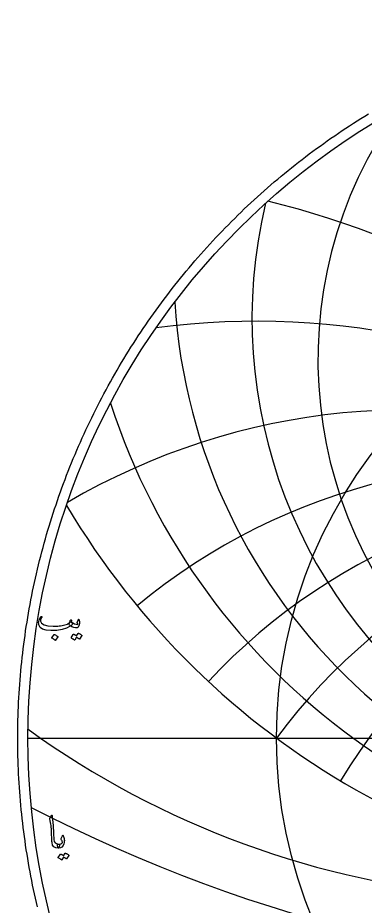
# Model space of a CAD drawing. Header units: millimetres. Extents: x -62 to 62, y -62 to 63.
# Drawn here: x -61.6 to -32.3, y -14.2 to 60.8 of the extents above; entities that cross this region are included whole.
import ezdxf

# ---------------------------------------------------------------- set-up
doc = ezdxf.new("R2010")
doc.units = ezdxf.units.MM
for name, color, linetype in [('CUT_OUTER', 1, 'Continuous'), ('ENGRAVE', 7, 'Continuous'), ('ENGRAVE_FINE', 8, 'Continuous'), ('TEXT', 5, 'Continuous')]:
    doc.layers.add(name, color=color, linetype=linetype)

msp = doc.modelspace()

# ---------------------------------------------------------------- linework, layer by layer
at = {"layer": 'CUT_OUTER'}
msp.add_lwpolyline([(-59.9453, -14.2361), (-60.0315, -13.868), (-60.1154, -13.4994), (-60.1971, -13.1303), (-60.2766, -12.7606), (-60.3537, -12.3906), (-60.4286, -12.02), (-60.5012, -11.649), (-60.5716, -11.2775), (-60.6396, -10.9057), (-60.7054, -10.5334), (-60.7689, -10.1607), (-60.8301, -9.7876), (-60.889, -9.4142), (-60.9456, -9.0404), (-61, -8.6663), (-61.052, -8.2919), (-61.1017, -7.9171), (-61.1491, -7.542), (-61.1943, -7.1667), (-61.2371, -6.7911), (-61.2776, -6.4152), (-61.3158, -6.0391), (-61.3517, -5.6627), (-61.3853, -5.2862), (-61.4166, -4.9094), (-61.4456, -4.5325), (-61.4722, -4.1554), (-61.4966, -3.7781), (-61.5186, -3.4007), (-61.5383, -3.0232), (-61.5557, -2.6455), (-61.5708, -2.2678), (-61.5835, -1.89), (-61.5939, -1.512), (-61.6021, -1.1341), (-61.6079, -0.7561), (-61.6113, -0.378), (-61.6125, 0), (-61.6113, 0.378), (-61.6079, 0.7561), (-61.6021, 1.1341), (-61.5939, 1.512), (-61.5835, 1.89), (-61.5708, 2.2678), (-61.5557, 2.6455), (-61.5383, 3.0232), (-61.5186, 3.4007), (-61.4966, 3.7781), (-61.4722, 4.1554), (-61.4456, 4.5325), (-61.4166, 4.9094), (-61.3853, 5.2862), (-61.3517, 5.6627), (-61.3158, 6.0391), (-61.2776, 6.4152), (-61.2371, 6.7911), (-61.1943, 7.1667), (-61.1491, 7.542), (-61.1017, 7.9171), (-61.052, 8.2919), (-61, 8.6663), (-60.9456, 9.0404), (-60.889, 9.4142), (-60.8301, 9.7876), (-60.7689, 10.1607), (-60.7054, 10.5334), (-60.6396, 10.9057), (-60.5716, 11.2775), (-60.5012, 11.649), (-60.4286, 12.02), (-60.3537, 12.3906), (-60.2766, 12.7606), (-60.1971, 13.1303), (-60.1154, 13.4994), (-60.0315, 13.868), (-59.9453, 14.2361), (-59.8568, 14.6036), (-59.7661, 14.9706), (-59.6731, 15.3371), (-59.5778, 15.7029), (-59.4804, 16.0682), (-59.3807, 16.4328), (-59.2787, 16.7969), (-59.1745, 17.1603), (-59.0681, 17.5231), (-58.9595, 17.8852), (-58.8486, 18.2466), (-58.7356, 18.6073), (-58.6203, 18.9674), (-58.5028, 19.3267), (-58.3831, 19.6853), (-58.2612, 20.0432), (-58.1372, 20.4003), (-58.0109, 20.7566), (-57.8824, 21.1122), (-57.7518, 21.4669), (-57.619, 21.8209), (-57.484, 22.174), (-57.3469, 22.5263), (-57.2076, 22.8778), (-57.0661, 23.2284), (-56.9225, 23.5781), (-56.7768, 23.9269), (-56.6289, 24.2748), (-56.4789, 24.6218), (-56.3267, 24.9679), (-56.1725, 25.3131), (-56.0161, 25.6573), (-55.8576, 26.0005), (-55.697, 26.3427), (-55.5344, 26.684), (-55.3696, 27.0242), (-55.2027, 27.3635), (-55.0338, 27.7017), (-54.8628, 28.0388), (-54.6897, 28.3749), (-54.5146, 28.71), (-54.3374, 29.0439), (-54.1581, 29.3768), (-53.9769, 29.7085), (-53.7936, 30.0392), (-53.6082, 30.3687), (-53.4209, 30.6971), (-53.2315, 31.0243), (-53.0402, 31.3503), (-52.8468, 31.6752), (-52.6515, 31.9988), (-52.4541, 32.3213), (-52.2548, 32.6425), (-52.0535, 32.9625), (-51.8503, 33.2813), (-51.6451, 33.5988), (-51.438, 33.9151), (-51.2289, 34.2301), (-51.0179, 34.5438), (-50.805, 34.8562), (-50.5902, 35.1672), (-50.3734, 35.477), (-50.1548, 35.7854), (-49.9343, 36.0925), (-49.7119, 36.3982), (-49.4876, 36.7025), (-49.2615, 37.0055), (-49.0335, 37.307), (-48.8037, 37.6072), (-48.572, 37.906), (-48.3385, 38.2033), (-48.1032, 38.4992), (-47.866, 38.7936), (-47.6271, 39.0866), (-47.3864, 39.3781), (-47.1439, 39.6681), (-46.8996, 39.9566), (-46.6535, 40.2436), (-46.4057, 40.5291), (-46.1562, 40.8131), (-45.9049, 41.0955), (-45.6519, 41.3764), (-45.3971, 41.6558), (-45.1407, 41.9335), (-44.8825, 42.2097), (-44.6227, 42.4843), (-44.3612, 42.7573), (-44.098, 43.0287), (-43.8331, 43.2985), (-43.5666, 43.5666), (-43.2985, 43.8331), (-43.0287, 44.098), (-42.7573, 44.3612), (-42.4843, 44.6227), (-42.2097, 44.8825), (-41.9335, 45.1407), (-41.6558, 45.3971), (-41.3764, 45.6519), (-41.0955, 45.9049), (-40.8131, 46.1562), (-40.5291, 46.4057), (-40.2436, 46.6535), (-39.9566, 46.8996), (-39.6681, 47.1439), (-39.3781, 47.3864), (-39.0866, 47.6271), (-38.7936, 47.866), (-38.4992, 48.1032), (-38.2033, 48.3385), (-37.906, 48.572), (-37.6072, 48.8037), (-37.307, 49.0335), (-37.0055, 49.2615), (-36.7025, 49.4876), (-36.3982, 49.7119), (-36.0925, 49.9343), (-35.7854, 50.1548), (-35.477, 50.3734), (-35.1672, 50.5902), (-34.8562, 50.805), (-34.5438, 51.0179), (-34.2301, 51.2289), (-33.9151, 51.438), (-33.5988, 51.6451), (-33.2813, 51.8503), (-32.9625, 52.0535), (-32.6425, 52.2548), (-32.3213, 52.4541), (-31.9988, 52.6515)], dxfattribs=at)
at = {"layer": 'ENGRAVE'}
msp.add_lwpolyline([(-60.75, 0), (60.75, 0)], dxfattribs=at)
for radius in [60.75, 39.7663]:
    msp.add_circle((0, 0), radius, dxfattribs=at)
for centre, radius, start, end in [((0, 31.9166), 36.2718, 144.142935, 35.857065), ((0, 35.3674), 41.8437, 166.542493, 13.457507), ((0, 39.8219), 48.456, 183.613166, 356.386834), ((0, 45.7087), 56.5502, 197.989873, 342.010127), ((0, 53.7411), 66.854, 210.685518, 329.314482), ((0, -29.4255), 49.4694, 36.5, 143.5), ((0, -29.4255), 49.4694, 36.5, 143.5), ((-16.5988, 61.9475), 75.4611, 234.195235, 265.605148)]:
    msp.add_arc(centre, radius, start, end, dxfattribs=at)
at = {"layer": 'ENGRAVE_FINE'}
for centre, radius, start, end in [((-58.9553, -29.4255), 76.9607, 13.687737, 76.118946), ((-58.9553, -29.4255), 76.9607, 13.687737, 76.118946), ((-41.5097, -29.4255), 64.5777, 17.483263, 97.495428), ((-41.5097, -29.4255), 64.5777, 17.483263, 97.495428), ((-28.5612, -29.4255), 57.1223, 21.558132, 120.328322), ((-28.5612, -29.4255), 57.1223, 21.558132, 120.328322), ((-18.0054, -29.4255), 52.6442, 26.002788, 129.565451), ((-18.0054, -29.4255), 52.6442, 26.002788, 129.565451), ((-8.7228, -29.4255), 50.2325, 30.932848, 137.092193), ((-8.7228, -29.4255), 50.2325, 30.932848, 137.092193), ((8.7228, -29.4255), 50.2325, 42.907807, 149.067152), ((8.7228, -29.4255), 50.2325, 42.907807, 149.067152), ((0, 111.8466), 132.3276, 242.809626, 297.190374)]:
    msp.add_arc(centre, radius, start, end, dxfattribs=at)
at = {"layer": 'TEXT'}
for points in [[(-57.0892, 9.7903), (-57.0855, 9.7884), (-57.082, 9.7865), (-57.0788, 9.7846), (-57.0758, 9.7827), (-57.0728, 9.7805), (-57.0696, 9.7779), (-57.0661, 9.7748), (-57.0624, 9.7712), (-57.0315, 9.7348), (-57.0193, 9.683), (-57.0258, 9.616), (-57.0509, 9.5336), (-57.0741, 9.4835), (-57.0979, 9.4521), (-57.122, 9.4394), (-57.1467, 9.4454), (-57.1592, 9.4514), (-57.1697, 9.454), (-57.1783, 9.4533), (-57.185, 9.4493), (-57.4993, 9.2773), (-57.8748, 9.1561), (-58.3117, 9.0857), (-58.8099, 9.066), (-59.2128, 9.1005), (-59.517, 9.1925), (-59.7225, 9.342), (-59.8293, 9.5489), (-59.8458, 9.6466), (-59.8494, 9.7443), (-59.8401, 9.8421), (-59.8178, 9.9398), (-59.7874, 10.0262), (-59.7498, 10.1055), (-59.705, 10.1776), (-59.653, 10.2425), (-59.6432, 10.2507), (-59.6329, 10.2559), (-59.6221, 10.2583), (-59.6109, 10.2579), (-59.6003, 10.2533), (-59.5917, 10.2473), (-59.585, 10.2399), (-59.5802, 10.231), (-59.578, 10.2224), (-59.5792, 10.2119), (-59.5838, 10.1994), (-59.5917, 10.185), (-59.6473, 10.1036), (-59.6837, 10.0241), (-59.7009, 9.9465), (-59.699, 9.8708), (-59.608, 9.6811), (-59.3963, 9.5451), (-59.0638, 9.4627), (-58.6106, 9.4339), (-58.4862, 9.4358), (-58.362, 9.4416), (-58.2381, 9.4512), (-58.1144, 9.4646), (-57.9916, 9.4818), (-57.8705, 9.5029), (-57.7511, 9.5278), (-57.6334, 9.5566), (-57.5192, 9.5891), (-57.4255, 9.6217), (-57.3525, 9.6543), (-57.3, 9.6869), (-57.2798, 9.7041), (-57.2612, 9.7252), (-57.2443, 9.7501), (-57.2291, 9.7788), (-57.2149, 9.8109), (-57.2008, 9.8459), (-57.1871, 9.8837), (-57.1735, 9.9245), (-57.1683, 9.9369), (-57.1601, 9.9474), (-57.1491, 9.9561), (-57.1352, 9.9628), (-57.1204, 9.9664), (-57.1065, 9.9657), (-57.0935, 9.9606), (-57.0816, 9.9513), (-57.072, 9.9383), (-57.0662, 9.9225), (-57.0643, 9.9039), (-57.0662, 9.8823)], [(-57.2042, 9.4837), (-57.2459, 9.5233), (-57.2674, 9.5728), (-57.2689, 9.6325), (-57.2502, 9.7022), (-57.2097, 9.7647), (-57.1726, 9.8028), (-57.1388, 9.8164), (-57.1084, 9.8057), (-56.9647, 9.7106), (-56.821, 9.6437), (-56.6773, 9.6052), (-56.5336, 9.5949), (-56.5285, 9.5958), (-56.5249, 9.5987), (-56.5228, 9.6035), (-56.5221, 9.6102), (-56.5256, 9.6229), (-56.5364, 9.6418), (-56.5544, 9.667), (-56.5795, 9.6984), (-56.5843, 9.7079), (-56.5872, 9.7175), (-56.5882, 9.7271), (-56.5872, 9.7367), (-56.4952, 10.0011), (-56.4909, 10.0112), (-56.4857, 10.0183), (-56.4794, 10.0227), (-56.4722, 10.0241), (-56.4651, 10.0229), (-56.4588, 10.0193), (-56.4536, 10.0133), (-56.4492, 10.0049), (-56.4205, 9.9189), (-56.4033, 9.8334), (-56.3975, 9.7484), (-56.4033, 9.6639), (-56.4219, 9.5587), (-56.4473, 9.4732), (-56.4794, 9.4073), (-56.5182, 9.3611), (-56.5477, 9.3357), (-56.5748, 9.317), (-56.5994, 9.3051), (-56.6217, 9.2998), (-56.7501, 9.2969), (-56.89, 9.3266), (-57.0413, 9.3889), (-57.2042, 9.4837)], [(-58.5417, 8.725), (-58.5369, 8.7297), (-58.5302, 8.7326), (-58.5215, 8.7336), (-58.511, 8.7326), (-58.4365, 8.7024), (-58.3663, 8.6656), (-58.3005, 8.622), (-58.2389, 8.5717), (-58.2329, 8.564), (-58.2303, 8.5563), (-58.231, 8.5487), (-58.2351, 8.541), (-58.4152, 8.2498), (-58.4219, 8.2428), (-58.4305, 8.2411), (-58.4411, 8.2447), (-58.4535, 8.2536), (-58.4643, 8.2613), (-58.4813, 8.2728), (-58.5045, 8.2881), (-58.534, 8.3072), (-58.5702, 8.3302), (-58.6135, 8.3571), (-58.664, 8.3877), (-58.7218, 8.4222), (-58.7294, 8.428), (-58.7333, 8.4337), (-58.7333, 8.4395), (-58.7294, 8.4452)], [(-56.5221, 8.8323), (-56.5173, 8.8371), (-56.5106, 8.8399), (-56.5019, 8.8409), (-56.4914, 8.8399), (-56.4537, 8.8258), (-56.4171, 8.8102), (-56.3818, 8.7932), (-56.3477, 8.7748), (-56.3145, 8.7547), (-56.2821, 8.7326), (-56.2503, 8.7087), (-56.2193, 8.6828), (-56.2133, 8.6749), (-56.2107, 8.6665), (-56.2114, 8.6577), (-56.2155, 8.6483), (-56.3994, 8.3571), (-56.4045, 8.3532), (-56.4119, 8.3532), (-56.4217, 8.3571), (-56.4339, 8.3647), (-56.4423, 8.3718), (-56.456, 8.3815), (-56.4749, 8.3938), (-56.4991, 8.4088), (-56.5288, 8.4266), (-56.5642, 8.4476), (-56.6054, 8.4717), (-56.6524, 8.4989), (-56.798, 8.2728), (-56.8047, 8.2658), (-56.8133, 8.2641), (-56.8238, 8.2677), (-56.8363, 8.2766), (-56.8471, 8.2842), (-56.8641, 8.2957), (-56.8873, 8.3111), (-56.9168, 8.3302), (-56.9529, 8.3532), (-56.9963, 8.3801), (-57.0468, 8.4107), (-57.1046, 8.4452), (-57.1105, 8.451), (-57.1132, 8.4567), (-57.1125, 8.4624), (-57.1084, 8.4682), (-56.9206, 8.748), (-56.9158, 8.7527), (-56.9091, 8.7556), (-56.9005, 8.7566), (-56.89, 8.7556), (-56.8579, 8.7452), (-56.8267, 8.7331), (-56.7965, 8.7193), (-56.7673, 8.7039), (-56.7391, 8.687), (-56.7118, 8.6689), (-56.6854, 8.6496), (-56.66, 8.6292)], [(-58.7624, -6.5201), (-58.755, -6.5086), (-58.748, -6.5009), (-58.7416, -6.4971), (-58.7356, -6.4971), (-58.7265, -6.5021), (-58.7183, -6.5172), (-58.7112, -6.5423), (-58.7049, -6.5776), (-58.6733, -6.8638), (-58.6474, -7.1284), (-58.6273, -7.3716), (-58.613, -7.5931), (-58.6037, -7.7826), (-58.5952, -7.9524), (-58.5874, -8.1026), (-58.5804, -8.2331), (-58.5743, -8.344), (-58.5694, -8.4352), (-58.5656, -8.5069), (-58.5631, -8.5588), (-58.5291, -8.7145), (-58.4539, -8.829), (-58.3375, -8.9023), (-58.1799, -8.9344), (-58.1361, -8.9459), (-58.1081, -8.9727), (-58.0958, -9.0149), (-58.0994, -9.0724), (-58.1174, -9.1629), (-58.1368, -9.2276), (-58.1576, -9.2664), (-58.1799, -9.2793), (-58.4017, -9.2501), (-58.565, -9.1624), (-58.67, -9.0163), (-58.7164, -8.8118), (-58.7237, -8.7139), (-58.7303, -8.6158), (-58.7362, -8.5175), (-58.7413, -8.419), (-58.746, -8.3202), (-58.7504, -8.2211), (-58.7546, -8.1218), (-58.7586, -8.0223), (-58.7658, -7.8325), (-58.7758, -7.6616), (-58.7888, -7.5096), (-58.8046, -7.3766), (-58.8232, -7.2488), (-58.8448, -7.1126), (-58.8692, -6.9681), (-58.8965, -6.8152), (-58.9001, -6.7876), (-58.8994, -6.7625), (-58.8944, -6.7397), (-58.885, -6.7193)], [(-57.95, -8.4707), (-57.8427, -8.2331), (-57.8269, -8.207), (-57.8101, -8.1976), (-57.7924, -8.2051), (-57.7737, -8.2293), (-57.7392, -8.3017), (-57.7124, -8.3773), (-57.6932, -8.456), (-57.6817, -8.5378), (-57.6781, -8.6231), (-57.6827, -8.7126), (-57.6954, -8.8061), (-57.7162, -8.9037), (-57.7797, -9.068), (-57.8781, -9.1854), (-58.0115, -9.2558), (-58.1799, -9.2793), (-58.1993, -9.2671), (-58.2192, -9.2304), (-58.2395, -9.1694), (-58.2604, -9.0839), (-58.2664, -9.0381), (-58.2652, -9.0005), (-58.2568, -8.971), (-58.2412, -8.9497), (-58.2288, -8.9416), (-58.2144, -8.9363), (-58.1981, -8.9339), (-58.1799, -8.9344), (-58.0738, -8.931), (-57.9816, -8.9095), (-57.9033, -8.8697), (-57.8388, -8.8118), (-57.836, -8.8072), (-57.835, -8.8012), (-57.836, -8.7938), (-57.8388, -8.7849), (-57.8539, -8.7308), (-57.8762, -8.6757), (-57.9057, -8.6197), (-57.9423, -8.5627), (-57.9543, -8.5411), (-57.9596, -8.5186), (-57.9581, -8.4951), (-57.95, -8.4707)], [(-57.6089, -9.7123), (-57.6041, -9.7076), (-57.5974, -9.7047), (-57.5888, -9.7037), (-57.5782, -9.7047), (-57.5405, -9.7188), (-57.504, -9.7344), (-57.4687, -9.7514), (-57.4345, -9.7698), (-57.4014, -9.7899), (-57.3689, -9.812), (-57.3372, -9.8359), (-57.3062, -9.8618), (-57.3002, -9.8697), (-57.2975, -9.8781), (-57.2982, -9.887), (-57.3023, -9.8963), (-57.4863, -10.1875), (-57.4913, -10.1914), (-57.4987, -10.1914), (-57.5085, -10.1875), (-57.5208, -10.1799), (-57.5291, -10.1728), (-57.5428, -10.1631), (-57.5617, -10.1508), (-57.5859, -10.1358), (-57.6156, -10.118), (-57.6511, -10.097), (-57.6923, -10.0729), (-57.7392, -10.0457), (-57.8848, -10.2719), (-57.8915, -10.2788), (-57.9002, -10.2805), (-57.9107, -10.2769), (-57.9231, -10.268), (-57.9339, -10.2604), (-57.9509, -10.2489), (-57.9742, -10.2335), (-58.0036, -10.2144), (-58.0398, -10.1914), (-58.0831, -10.1645), (-58.1337, -10.1339), (-58.1914, -10.0994), (-58.1974, -10.0937), (-58.2, -10.0879), (-58.1993, -10.0822), (-58.1952, -10.0764), (-58.0075, -9.7967), (-58.0027, -9.7919), (-57.996, -9.789), (-57.9873, -9.788), (-57.9768, -9.789), (-57.9447, -9.7994), (-57.9136, -9.8115), (-57.8834, -9.8253), (-57.8542, -9.8407), (-57.8259, -9.8576), (-57.7986, -9.8757), (-57.7722, -9.895), (-57.7469, -9.9155)]]:
    msp.add_lwpolyline(points, close=True, dxfattribs=at)

doc.saveas('drawing.dxf')
